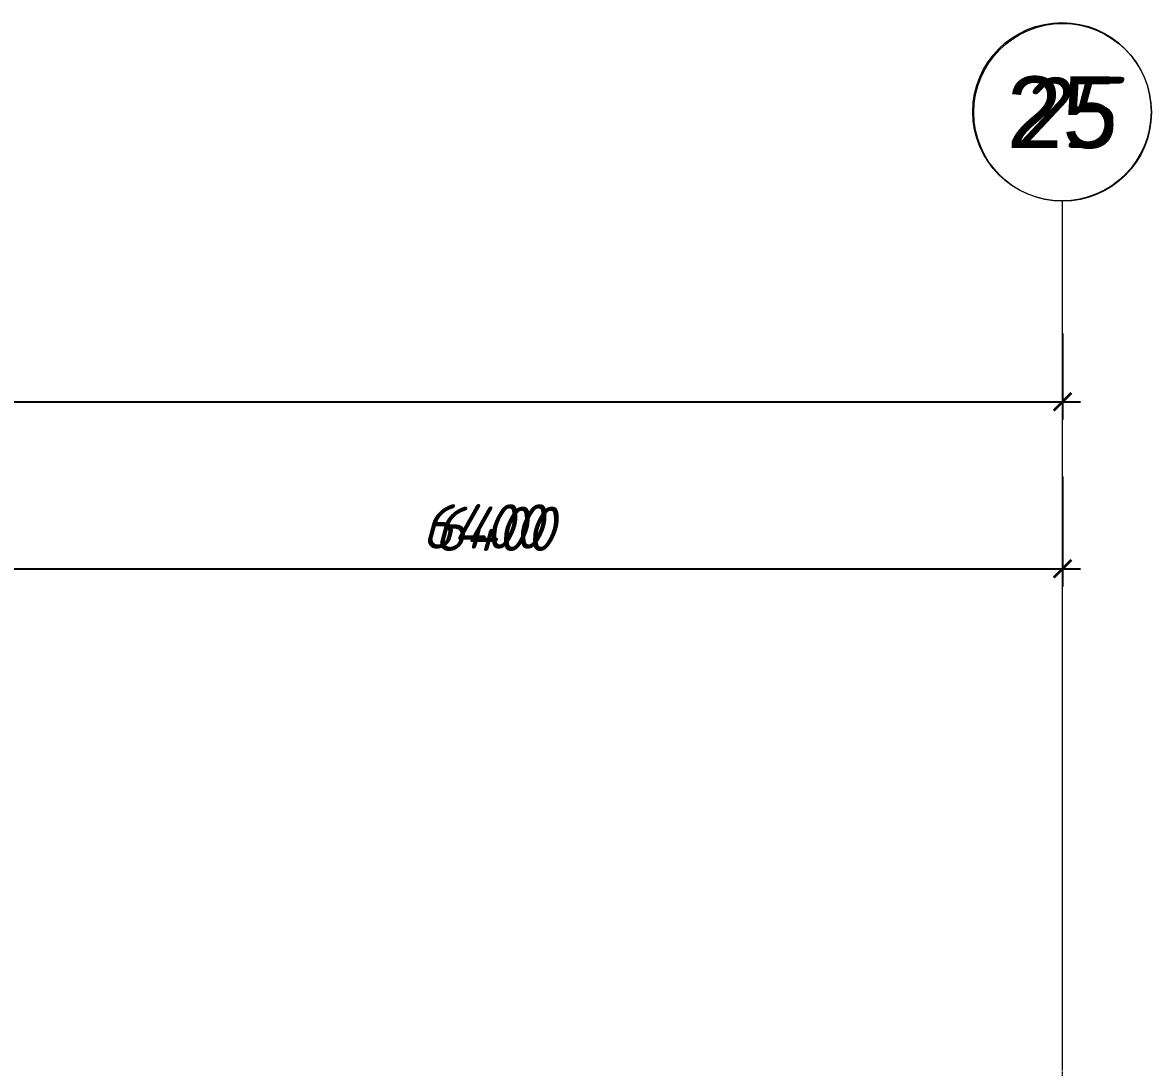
# Model space of a CAD drawing. Header units: millimetres. Extents: x -10178924 to 11692288, y -947381 to 58396.
# Drawn here: x 777504 to 783859, y -811463 to -805585 of the extents above; entities that cross this region are included whole.
import ezdxf
from ezdxf.enums import TextEntityAlignment as Align

# ---------------------------------------------------------------- set-up
doc = ezdxf.new("R2010")
doc.units = ezdxf.units.MM
doc.linetypes.add('осевая', pattern=[50.8, 31.75, -6.35, 6.35, -6.35])
doc.layers.add('PDF _Размеры осевые', color=7, linetype='Continuous', true_color=0x5d6970)
doc.layers.add('PDF _Текст', color=7, linetype='Continuous', lineweight=5)
doc.layers.add('Размеры осевые', color=153, linetype='Continuous', lineweight=9)
doc.styles.add('PDF ArialMT', font='arial.ttf')
doc.styles.add('PDF GOST Common Italic', font='GOST_Common Italic.ttf')
doc.styles.add('PDF ISOCPEUR Italic', font='isocpeui.ttf')
doc.styles.add('Текст_М100', font='GOST_Common Italic.ttf', dxfattribs={"height": 250})
doc.dimstyles.new('Размеры_М100', dxfattribs={"dimtxt": 250, "dimasz": 100, "dimexe": 100, "dimexo": 100, "dimgap": 100, "dimtad": 1, "dimrnd": 5, "dimtxsty": 'Текст_М100', "dimblk": 'ARCHTICK', "dimcen": 250, "dimdle": 100, "dimadec": 0, "dimazin": 2, "dimtfac": 1, "dimtmove": 1, "dimatfit": 3, "dimfxl": 1, "dimarcsym": 0})

# ---------------------------------------------------------------- blocks, each defined once
blk = doc.blocks.new('_ArchTick')
at = {"color": 0, "linetype": 'ByBlock', "const_width": 0.15}
blk.add_lwpolyline([(-0.5, -0.5), (0.5, 0.5)], dxfattribs=at)
blk = doc.blocks.new('*D2713')
at = {"layer": 'Defpoints', "color": 0, "ltscale": 100, "transparency": 16777216}
for p in [(-7000, -26444.9), (61000, -26444.9), (61000, -26928.2)]:
    blk.add_point(p, dxfattribs=at)
at = {"layer": 'Размеры осевые', "color": 0, "lineweight": -2, "ltscale": 100, "transparency": 16777216}
for p, q in [((-7000, -26544.9), (-7000, -27028.2)), ((61000, -26544.9), (61000, -27028.2)), ((-7100, -26928.2), (61100, -26928.2))]:
    blk.add_line(p, q, dxfattribs=at)
at = {"layer": 'Размеры осевые', "color": 0, "lineweight": -2, "ltscale": 100, "transparency": 16777216, "xscale": 100, "yscale": 100, "zscale": 100, "rotation": 180}
blk.add_blockref('_ArchTick', (-7000, -26928.2), dxfattribs=at)
at = {"layer": 'Размеры осевые', "color": 0, "lineweight": -2, "ltscale": 100, "transparency": 16777216, "xscale": 100, "yscale": 100, "zscale": 100}
blk.add_blockref('_ArchTick', (61000, -26928.2), dxfattribs=at)
at = {"layer": 'Размеры осевые', "color": 0, "ltscale": 100, "transparency": 16777216, "insert": (27000, -26703.2), "char_height": 250, "attachment_point": 5, "style": 'Текст_М100'}
blk.add_mtext('68000', dxfattribs=at)
blk = doc.blocks.new('*D2723')
at = {"layer": 'Defpoints', "color": 0, "ltscale": 100, "transparency": 16777216}
for p in [(54600, -27248.7), (61000, -27248.7), (61000, -27867.7)]:
    blk.add_point(p, dxfattribs=at)
at = {"layer": 'Размеры осевые', "color": 0, "lineweight": -2, "ltscale": 100, "transparency": 16777216}
for p, q in [((54600, -27348.7), (54600, -27967.7)), ((61000, -27348.7), (61000, -27967.7)), ((54500, -27867.7), (61100, -27867.7))]:
    blk.add_line(p, q, dxfattribs=at)
at = {"layer": 'Размеры осевые', "color": 0, "lineweight": -2, "ltscale": 100, "transparency": 16777216, "xscale": 100, "yscale": 100, "zscale": 100, "rotation": 180}
blk.add_blockref('_ArchTick', (54600, -27867.7), dxfattribs=at)
at = {"layer": 'Размеры осевые', "color": 0, "lineweight": -2, "ltscale": 100, "transparency": 16777216, "xscale": 100, "yscale": 100, "zscale": 100}
blk.add_blockref('_ArchTick', (61000, -27867.7), dxfattribs=at)
at = {"layer": 'Размеры осевые', "color": 0, "ltscale": 100, "transparency": 16777216, "insert": (57800, -27642.7), "char_height": 250, "attachment_point": 5, "style": 'Текст_М100'}
blk.add_mtext('6400', dxfattribs=at)
blk = doc.blocks.new('A$C5282721b')
at = {"layer": 'Размеры осевые', "color": 251, "linetype": 'осевая', "ltscale": 0.5, "transparency": 33554687}
blk.add_line((61000, -52200), (61000, -25800), dxfattribs=at)
at = {"layer": 'Размеры осевые', "color": 251, "ltscale": 100, "transparency": 33554687}
blk.add_circle((61000, -25300), 500, dxfattribs=at)
at = {"layer": 'Размеры осевые', "color": 251, "ltscale": 100, "transparency": 33554687, "style": 'PDF ISOCPEUR Italic'}
blk.add_text('25', height=400, dxfattribs=at).set_placement((61000, -25300), align=Align.MIDDLE_CENTER)
at = {"layer": 'Размеры осевые', "color": 251, "ltscale": 100, "transparency": 33554687}
for base, p1, p2, picture, middle in [((61000, -26928.154), (-7000, -26444.862), (61000, -26444.862), '*D2713', (27000, -26703.154)), ((61000, -27867.723), (54600, -27248.656), (61000, -27248.656), '*D2723', (57800, -27642.723))]:
    dim = blk.add_linear_dim(base=base, p1=p1, p2=p2, dimstyle='Размеры_М100', dxfattribs=at)
    dim.commit()
    dim.dimension.update_dxf_attribs({"geometry": picture, "text_midpoint": middle})

msp = doc.modelspace()

# ---------------------------------------------------------------- linework, layer by layer
at = {"layer": 'PDF _Размеры осевые', "lineweight": 9}
for points in [[(783357.1, -806609.7), (783357.1, -806605.5), (783357.1, -806592.8)], [(783357.1, -806635.1), (783357.1, -806630.9), (783357.1, -806614)], [(783357.1, -806660.5), (783357.1, -806656.3), (783357.1, -806639.4)], [(783357.1, -806685.9), (783357.1, -806681.7), (783357.1, -806664.8)], [(783357.1, -806711.3), (783357.1, -806707.1), (783357.1, -806690.2)], [(783357.1, -806736.7), (783357.1, -806732.5), (783357.1, -806715.6)], [(783357.1, -806762.1), (783357.1, -806757.9), (783357.1, -806741)], [(783357.1, -806787.5), (783357.1, -806783.3), (783357.1, -806766.4)], [(783357.1, -806812.9), (783357.1, -806808.7), (783357.1, -806791.8)], [(783357.1, -806838.3), (783357.1, -806834.1), (783357.1, -806817.2)], [(783357.1, -806863.7), (783357.1, -806859.5), (783357.1, -806842.6)], [(783357.1, -806889.1), (783357.1, -806884.9), (783357.1, -806868)], [(783357.1, -806914.5), (783357.1, -806910.3), (783357.1, -806893.4)], [(783357.1, -806939.9), (783357.1, -806935.7), (783357.1, -806918.8)], [(783357.1, -806965.3), (783357.1, -806961.1), (783357.1, -806944.2)], [(783357.1, -806990.7), (783357.1, -806986.5), (783357.1, -806969.6)], [(783357.1, -807016.1), (783357.1, -807011.9), (783357.1, -806995)], [(783357.1, -807041.5), (783357.1, -807037.3), (783357.1, -807020.4)], [(783357.1, -807066.9), (783357.1, -807062.7), (783357.1, -807045.8)], [(783357.1, -807092.3), (783357.1, -807088.1), (783357.1, -807071.2)], [(783357.1, -807117.7), (783357.1, -807113.5), (783357.1, -807096.6)], [(783357.1, -807143.1), (783357.1, -807138.9), (783357.1, -807122)], [(783357.1, -807168.5), (783357.1, -807164.3), (783357.1, -807147.4)], [(783357.1, -807193.9), (783357.1, -807189.7), (783357.1, -807172.8)], [(783357.1, -807219.3), (783357.1, -807215.1), (783357.1, -807198.2)], [(783357.1, -807244.7), (783357.1, -807240.5), (783357.1, -807223.6)], [(783357.1, -807270.1), (783357.1, -807265.9), (783357.1, -807249)], [(783357.1, -807295.5), (783357.1, -807291.3), (783357.1, -807274.4)], [(783357.1, -807320.9), (783357.1, -807316.7), (783357.1, -807299.8)], [(783357.1, -807346.3), (783357.1, -807342.1), (783357.1, -807325.2)], [(783357.1, -807333.6), (783357.1, -807820.5)], [(783357.1, -807371.7), (783357.1, -807367.5), (783357.1, -807350.6)], [(783357.1, -807397.1), (783357.1, -807392.9), (783357.1, -807376)], [(783357.1, -807422.5), (783357.1, -807418.3), (783357.1, -807401.4)], [(783357.1, -807447.9), (783357.1, -807443.7), (783357.1, -807426.8)], [(783357.1, -807473.3), (783357.1, -807469.1), (783357.1, -807452.2)], [(783357.1, -807498.7), (783357.1, -807494.5), (783357.1, -807477.6)], [(783357.1, -807524.1), (783357.1, -807519.9), (783357.1, -807503)], [(783357.1, -807549.5), (783357.1, -807545.3), (783357.1, -807528.4)], [(783357.1, -807574.9), (783357.1, -807570.7), (783357.1, -807553.8)], [(783357.1, -807600.3), (783357.1, -807596.1), (783357.1, -807579.2)], [(783357.1, -807625.7), (783357.1, -807621.5), (783357.1, -807604.6)], [(783357.1, -807651.1), (783357.1, -807646.9), (783357.1, -807630)], [(783357.1, -807676.5), (783357.1, -807672.3), (783357.1, -807655.4)], [(715255, -807718.9), (783451.7, -807718.9)], [(783357.1, -807701.9), (783357.1, -807697.7), (783357.1, -807680.8)], [(783357.1, -807727.3), (783357.1, -807723.1), (783357.1, -807706.2)], [(783357.1, -807752.7), (783357.1, -807748.5), (783357.1, -807731.6)], [(783357.1, -807778.1), (783357.1, -807773.9), (783357.1, -807757)], [(783357.1, -807803.5), (783357.1, -807799.3), (783357.1, -807782.4)], [(783357.1, -807828.9), (783357.1, -807824.7), (783357.1, -807807.8)], [(783357.1, -807854.3), (783357.1, -807850.1), (783357.1, -807833.2)], [(783357.1, -807879.7), (783357.1, -807875.5), (783357.1, -807858.6)], [(783357.1, -807905.1), (783357.1, -807900.9), (783357.1, -807884)], [(783357.1, -807930.5), (783357.1, -807926.3), (783357.1, -807909.4)], [(783357.1, -807955.9), (783357.1, -807951.7), (783357.1, -807934.8)], [(783357.1, -807981.3), (783357.1, -807977.1), (783357.1, -807960.2)], [(783357.1, -808006.7), (783357.1, -808002.5), (783357.1, -807985.6)], [(783357.1, -808032.1), (783357.1, -808027.9), (783357.1, -808011)], [(783357.1, -808057.5), (783357.1, -808053.3), (783357.1, -808036.4)], [(783357.1, -808082.9), (783357.1, -808078.7), (783357.1, -808061.8)], [(783357.1, -808108.3), (783357.1, -808104.1), (783357.1, -808087.2)], [(783357.1, -808133.7), (783357.1, -808129.5), (783357.1, -808112.6)], [(783357.1, -808159.1), (783357.1, -808154.9), (783357.1, -808138)], [(783357.1, -808138), (783357.1, -808760.2)], [(783357.1, -808184.5), (783357.1, -808180.3), (783357.1, -808163.4)], [(783357.1, -808209.9), (783357.1, -808205.7), (783357.1, -808188.8)], [(783357.1, -808235.3), (783357.1, -808231.1), (783357.1, -808214.2)], [(783357.1, -808260.7), (783357.1, -808256.5), (783357.1, -808239.6)], [(783357.1, -808286.1), (783357.1, -808281.9), (783357.1, -808265)], [(783357.1, -808311.5), (783357.1, -808307.3), (783357.1, -808290.4)], [(783357.1, -808336.9), (783357.1, -808332.7), (783357.1, -808315.8)], [(783357.1, -808362.3), (783357.1, -808358.1), (783357.1, -808341.2)], [(783357.1, -808387.7), (783357.1, -808383.5), (783357.1, -808366.6)], [(783357.1, -808413.1), (783357.1, -808408.9), (783357.1, -808392)], [(783357.1, -808438.5), (783357.1, -808434.3), (783357.1, -808417.4)], [(783357.1, -808463.9), (783357.1, -808459.7), (783357.1, -808442.8)], [(783357.1, -808489.3), (783357.1, -808485.1), (783357.1, -808468.2)], [(783357.1, -808514.7), (783357.1, -808510.5), (783357.1, -808493.6)], [(783357.1, -808540.1), (783357.1, -808535.9), (783357.1, -808519)], [(783357.1, -808565.5), (783357.1, -808561.3), (783357.1, -808544.4)], [(783357.1, -808590.9), (783357.1, -808586.7), (783357.1, -808569.8)], [(783357.1, -808616.3), (783357.1, -808612.1), (783357.1, -808595.2)], [(783357.1, -808641.7), (783357.1, -808637.5), (783357.1, -808620.6)], [(776854.6, -808658.7), (783454.2, -808658.7)], [(783357.1, -808667.1), (783357.1, -808662.9), (783357.1, -808646)], [(783357.1, -808692.5), (783357.1, -808688.3), (783357.1, -808671.4)], [(783357.1, -808717.9), (783357.1, -808713.7), (783357.1, -808696.8)], [(783357.1, -808743.3), (783357.1, -808739.1), (783357.1, -808722.2)], [(783357.1, -808768.7), (783357.1, -808764.5), (783357.1, -808747.6)], [(783357.1, -808794.1), (783357.1, -808789.9), (783357.1, -808773)], [(783357.1, -808819.5), (783357.1, -808815.3), (783357.1, -808798.4)], [(783357.1, -808844.9), (783357.1, -808840.7), (783357.1, -808823.8)], [(783357.1, -808870.3), (783357.1, -808866.1), (783357.1, -808849.2)], [(783357.1, -808895.7), (783357.1, -808891.5), (783357.1, -808874.6)], [(783357.1, -808921.1), (783357.1, -808916.9), (783357.1, -808900)], [(783357.1, -808946.5), (783357.1, -808942.3), (783357.1, -808925.4)], [(783357.1, -808971.9), (783357.1, -808967.7), (783357.1, -808950.8)], [(783357.1, -808997.3), (783357.1, -808993.1), (783357.1, -808976.2)], [(783357.1, -809022.7), (783357.1, -809018.5), (783357.1, -809001.6)], [(783357.1, -809048.1), (783357.1, -809043.9), (783357.1, -809027)], [(783357.1, -809073.5), (783357.1, -809069.3), (783357.1, -809052.4)], [(783357.1, -809098.9), (783357.1, -809094.7), (783357.1, -809077.8)], [(783357.1, -809124.3), (783357.1, -809120.1), (783357.1, -809103.2)], [(783357.1, -809149.7), (783357.1, -809145.5), (783357.1, -809128.6)], [(783357.1, -809175.1), (783357.1, -809170.9), (783357.1, -809154)], [(783357.1, -809200.5), (783357.1, -809196.3), (783357.1, -809179.4)], [(783357.1, -809225.9), (783357.1, -809221.7), (783357.1, -809204.8)], [(783357.1, -809251.3), (783357.1, -809247.1), (783357.1, -809230.2)], [(783357.1, -809276.7), (783357.1, -809272.5), (783357.1, -809255.6)], [(783357.1, -809293.7), (783357.1, -809281)], [(783357.1, -809302.1), (783357.1, -809297.9)], [(783357.1, -809319.1), (783357.1, -809306.4)], [(783357.1, -809327.5), (783357.1, -809323.3)], [(783357.1, -809344.5), (783357.1, -809331.8)], [(783357.1, -809352.9), (783357.1, -809348.7)], [(783357.1, -809369.9), (783357.1, -809357.2)], [(783357.1, -809378.3), (783357.1, -809374.1)], [(783357.1, -809395.3), (783357.1, -809382.6)], [(783357.1, -809403.8), (783357.1, -809399.5)], [(783357.1, -809420.7), (783357.1, -809408)], [(783357.1, -809429.1), (783357.1, -809424.9)], [(783357.1, -809446.1), (783357.1, -809433.4)], [(783357.1, -809454.5), (783357.1, -809450.3)], [(783357.1, -809471.5), (783357.1, -809458.8)], [(783357.1, -809479.9), (783357.1, -809475.7)], [(783357.1, -809496.9), (783357.1, -809484.2)], [(783357.1, -809505.3), (783357.1, -809501.1)], [(783357.1, -809522.3), (783357.1, -809509.6)], [(783357.1, -809530.8), (783357.1, -809526.5)], [(783357.1, -809547.7), (783357.1, -809535)], [(783357.1, -809556.2), (783357.1, -809551.9)], [(783357.1, -809573.1), (783357.1, -809560.4)], [(783357.1, -809581.5), (783357.1, -809577.3)], [(783357.1, -809598.5), (783357.1, -809585.8)], [(783357.1, -809606.9), (783357.1, -809602.7)], [(783357.1, -809623.9), (783357.1, -809611.2)], [(783357.1, -809632.4), (783357.1, -809628.1)], [(783357.1, -809649.3), (783357.1, -809636.6)], [(783357.1, -809657.8), (783357.1, -809653.5)], [(783357.1, -809674.7), (783357.1, -809662)], [(783357.1, -809683.2), (783357.1, -809678.9)], [(783357.1, -809700.1), (783357.1, -809687.4)], [(783357.1, -809708.5), (783357.1, -809704.3)], [(783357.1, -809725.5), (783357.1, -809712.8)], [(783357.1, -809733.9), (783357.1, -809729.7)], [(783357.1, -809750.9), (783357.1, -809738.2)], [(783357.1, -809759.4), (783357.1, -809755.1)], [(783357.1, -809776.3), (783357.1, -809763.6)], [(783357.1, -809784.8), (783357.1, -809780.5)], [(783357.1, -809801.7), (783357.1, -809789)], [(783357.1, -809810.2), (783357.1, -809805.9)], [(783357.1, -809827.1), (783357.1, -809814.4)], [(783357.1, -809835.6), (783357.1, -809831.3)], [(783357.1, -809852.5), (783357.1, -809839.8)], [(783357.1, -809861), (783357.1, -809856.7)], [(783357.1, -809877.9), (783357.1, -809865.2)], [(783357.1, -809886.4), (783357.1, -809882.1)], [(783357.1, -809903.3), (783357.1, -809890.6)], [(783357.1, -809911.8), (783357.1, -809907.5)], [(783357.1, -809928.7), (783357.1, -809916)], [(783357.1, -809937.2), (783357.1, -809932.9)], [(783357.1, -809954.1), (783357.1, -809941.4)], [(783357.1, -809962.6), (783357.1, -809958.3)], [(783357.1, -809979.5), (783357.1, -809966.8)], [(783357.1, -809988), (783357.1, -809983.7)], [(783357.1, -810004.9), (783357.1, -809992.2)], [(783357.1, -810013.4), (783357.1, -810009.1)], [(783357.1, -810030.3), (783357.1, -810017.6)], [(783357.1, -810038.8), (783357.1, -810034.5)], [(783357.1, -810055.7), (783357.1, -810043)], [(783357.1, -810064.2), (783357.1, -810059.9)], [(783357.1, -810081.1), (783357.1, -810068.4)], [(783357.1, -810089.6), (783357.1, -810085.3)], [(783357.1, -810106.5), (783357.1, -810093.8)], [(783357.1, -810115), (783357.1, -810110.7)], [(783357.1, -810131.9), (783357.1, -810119.2)], [(783357.1, -810140.4), (783357.1, -810136.1)], [(783357.1, -810157.3), (783357.1, -810144.6)], [(783357.1, -810165.8), (783357.1, -810161.5)], [(783357.1, -810182.7), (783357.1, -810170)], [(783357.1, -810191.2), (783357.1, -810186.9)], [(783357.1, -810208.1), (783357.1, -810195.4)], [(783357.1, -810216.6), (783357.1, -810212.3)], [(783357.1, -810233.5), (783357.1, -810220.8)], [(783357.1, -810242), (783357.1, -810237.7)], [(783357.1, -810258.9), (783357.1, -810246.2)], [(783357.1, -810267.4), (783357.1, -810263.1)], [(783357.1, -810284.3), (783357.1, -810271.6)], [(783357.1, -810292.8), (783357.1, -810288.5)], [(783357.1, -810309.7), (783357.1, -810297)], [(783357.1, -810318.2), (783357.1, -810313.9)], [(783357.1, -810335.1), (783357.1, -810322.4)], [(783357.1, -810343.6), (783357.1, -810339.3)], [(783357.1, -810360.5), (783357.1, -810347.8)], [(783357.1, -810369), (783357.1, -810364.7)], [(783357.1, -810385.9), (783357.1, -810373.2)], [(783357.1, -810394.4), (783357.1, -810390.1)], [(783357.1, -810411.3), (783357.1, -810398.6)], [(783357.1, -810419.8), (783357.1, -810415.5)], [(783357.1, -810436.7), (783357.1, -810424)], [(783357.1, -810445.2), (783357.1, -810440.9)], [(783357.1, -810462.1), (783357.1, -810449.4)], [(783357.1, -810470.6), (783357.1, -810466.3)], [(783357.1, -810487.5), (783357.1, -810474.8)], [(783357.1, -810496), (783357.1, -810491.7)], [(783357.1, -810512.9), (783357.1, -810500.2)], [(783357.1, -810521.4), (783357.1, -810517.1)], [(783357.1, -810538.3), (783357.1, -810525.6)], [(783357.1, -810546.8), (783357.1, -810542.5)], [(783357.1, -810563.7), (783357.1, -810551)], [(783357.1, -810572.2), (783357.1, -810567.9)], [(783357.1, -810589.1), (783357.1, -810576.4)], [(783357.1, -810597.6), (783357.1, -810593.3)], [(783357.1, -810614.5), (783357.1, -810601.8)], [(783357.1, -810623), (783357.1, -810618.7)], [(783357.1, -810639.9), (783357.1, -810627.2)], [(783357.1, -810648.4), (783357.1, -810644.1)], [(783357.1, -810665.3), (783357.1, -810652.6)], [(783357.1, -810673.8), (783357.1, -810669.5)], [(783357.1, -810690.7), (783357.1, -810678)], [(783357.1, -810699.2), (783357.1, -810694.9)], [(783357.1, -810716.1), (783357.1, -810703.4)], [(783357.1, -810724.6), (783357.1, -810720.3)], [(783357.1, -810741.5), (783357.1, -810728.8)], [(783357.1, -810750), (783357.1, -810745.7)], [(783357.1, -810766.9), (783357.1, -810754.2)], [(783357.1, -810775.4), (783357.1, -810771.1)], [(783357.1, -810792.3), (783357.1, -810779.6)], [(783357.1, -810800.8), (783357.1, -810796.5)], [(783357.1, -810817.7), (783357.1, -810805)], [(783357.1, -810826.2), (783357.1, -810821.9)], [(783357.1, -810843.1), (783357.1, -810830.4)], [(783357.1, -810851.6), (783357.1, -810847.3)], [(783357.1, -810868.5), (783357.1, -810855.8)], [(783357.1, -810877), (783357.1, -810872.7)], [(783357.1, -810893.9), (783357.1, -810881.2)], [(783357.1, -810902.4), (783357.1, -810898.1)], [(783357.1, -810919.3), (783357.1, -810906.6)], [(783357.1, -810927.8), (783357.1, -810923.5)], [(783357.1, -810944.7), (783357.1, -810932)], [(783357.1, -810953.2), (783357.1, -810948.9)], [(783357.1, -810970.1), (783357.1, -810957.4)], [(783357.1, -810978.6), (783357.1, -810974.3)], [(783357.1, -810995.5), (783357.1, -810982.8)], [(783357.1, -811004), (783357.1, -810999.7)], [(783357.1, -811020.9), (783357.1, -811008.2)], [(783357.1, -811029.4), (783357.1, -811025.1)], [(783357.1, -811046.3), (783357.1, -811033.6)], [(783357.1, -811054.8), (783357.1, -811050.5)], [(783357.1, -811071.7), (783357.1, -811059)], [(783357.1, -811080.2), (783357.1, -811075.9)], [(783357.1, -811097.1), (783357.1, -811084.4)], [(783357.1, -811105.6), (783357.1, -811101.3)], [(783357.1, -811122.5), (783357.1, -811109.8)], [(783357.1, -811131), (783357.1, -811126.7)], [(783357.1, -811147.9), (783357.1, -811135.2)], [(783357.1, -811156.4), (783357.1, -811152.1)], [(783357.1, -811173.3), (783357.1, -811160.6)], [(783357.1, -811181.8), (783357.1, -811177.5)], [(783357.1, -811198.7), (783357.1, -811186)], [(783357.1, -811207.2), (783357.1, -811202.9)], [(783357.1, -811224.1), (783357.1, -811211.4)], [(783357.1, -811232.6), (783357.1, -811228.3)], [(783357.1, -811249.5), (783357.1, -811236.8)], [(783357.1, -811258), (783357.1, -811253.7)], [(783357.1, -811274.9), (783357.1, -811262.2)], [(783357.1, -811283.4), (783357.1, -811279.1)], [(783357.1, -811300.3), (783357.1, -811287.6)], [(783357.1, -811308.8), (783357.1, -811304.5)], [(783357.1, -811325.7), (783357.1, -811313)], [(783357.1, -811334.2), (783357.1, -811329.9)], [(783357.1, -811351.1), (783357.1, -811338.4)], [(783357.1, -811359.6), (783357.1, -811355.3)], [(783357.1, -811376.5), (783357.1, -811363.8)], [(783357.1, -811385), (783357.1, -811380.7)], [(783357.1, -811401.9), (783357.1, -811389.2)], [(783357.1, -811410.4), (783357.1, -811406.1)], [(783357.1, -811427.3), (783357.1, -811414.6)], [(783357.1, -811435.8), (783357.1, -811431.5)], [(783357.1, -811452.7), (783357.1, -811440)], [(783357.1, -811461.2), (783357.1, -811456.9)]]:
    msp.add_lwpolyline(points, dxfattribs=at)
msp.add_circle((783355, -806086.9), 501.6, dxfattribs=at)
at = {"layer": 'PDF _Размеры осевые', "transparency": 33554559}
for points in [[(783302, -807765.4), (783310.5, -807773.9), (783399.4, -807663.8)], [(783310.5, -807773.9), (783399.4, -807663.8), (783412.1, -807672.3)], [(783302, -808705.2), (783310.5, -808713.7), (783399.4, -808603.6)], [(783310.5, -808713.7), (783399.4, -808603.6), (783412.1, -808612.1)]]:
    msp.add_solid(points, dxfattribs=at)

# ---------------------------------------------------------------- block references
msp.add_blockref('A$C5282721b', (722358.6, -780790.4))

# ---------------------------------------------------------------- texts
at = {"layer": 'PDF _Текст', "color": 251, "true_color": 0x5d6970, "attachment_point": 4}
for s, insert, char_height, style in [('25', (783043.8, -806092.5), 402.33, 'PDF ArialMT'), ('6400', (779750.3, -808419.8), 250, 'PDF GOST Common Italic')]:
    msp.add_mtext(s, dxfattribs=dict(at, insert=insert, char_height=char_height, style=style))

doc.saveas('drawing.dxf')
